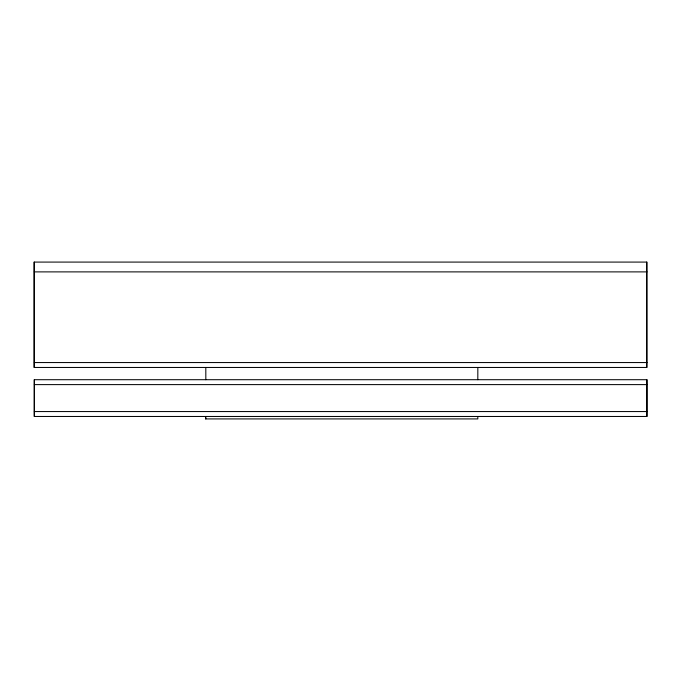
<?xml version="1.0" encoding="UTF-8"?>
<svg xmlns="http://www.w3.org/2000/svg" width="681" height="681" viewBox="0 0 681 681"><rect width="100%" height="100%" fill="white"/><g stroke="black" fill="none" stroke-linecap="round" stroke-linejoin="round"><path stroke-width="1.02" d="M34.322 416.466L34.322 379.709M34.322 367.459L34.305 262.083M646.678 262.083L646.678 367.459M646.95 411.562L646.933 416.466L34.28 416.466L34.28 379.709L646.933 379.709L646.95 384.612L646.95 411.562L34.331 411.562M646.95 362.556L646.933 367.459L34.067 367.459L34.067 262.083L646.924 262.083L646.95 362.556L34.331 362.556M34.331 271.889L646.95 271.889M34.331 384.612L646.95 384.612M646.89 379.709L646.89 416.466M477.841 367.459L477.815 379.709M477.815 416.466L477.815 418.917L205.543 418.917L205.543 416.466M205.807 367.459L205.832 379.709M205.807 416.466L205.807 418.917"/></g></svg>
